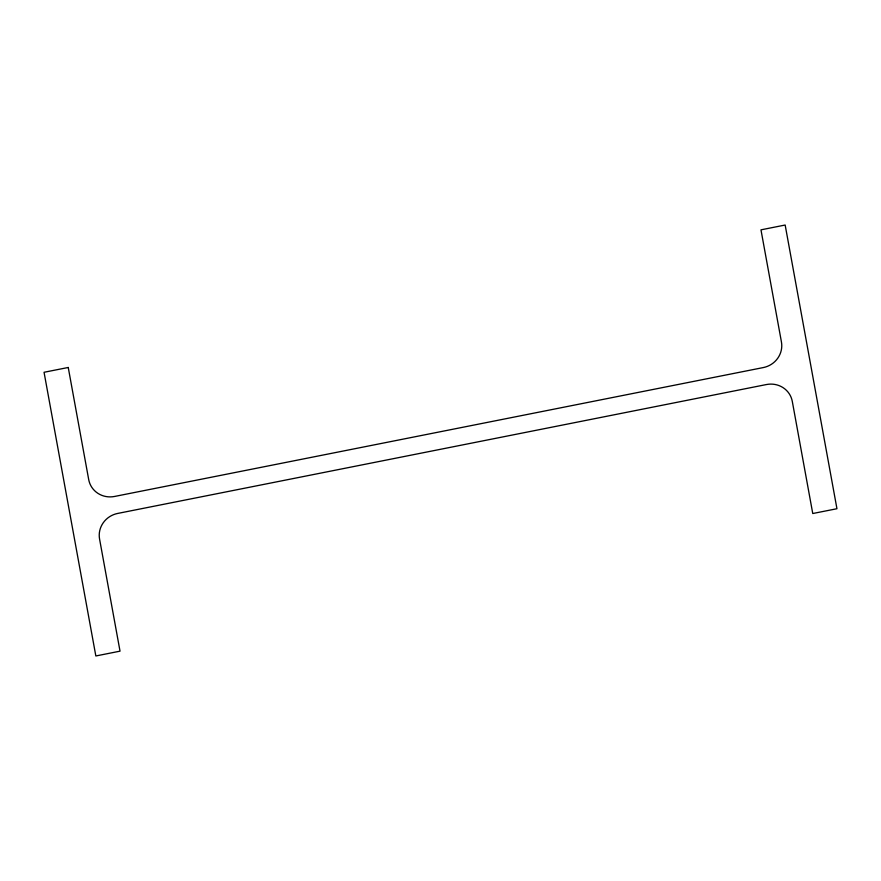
<?xml version="1.0" encoding="UTF-8"?>
<svg xmlns="http://www.w3.org/2000/svg" width="881" height="881" viewBox="0 0 881 881"><rect width="100%" height="100%" fill="white"/><g stroke="black" fill="none" stroke-linecap="round" stroke-linejoin="round"><path stroke-width="1.32" d="M68.244 367.476L44.05 372.278L95.842 655.971L120.025 651.158L99.564 539.029A22.454 21.54 -21.8 0 1 117.68 513.436L766.426 384.545A22.454 21.54 -21.8 0 1 792.294 401.395L812.756 513.524L836.95 508.722L785.158 225.029L760.975 229.842L781.436 341.971A22.454 21.54 -21.8 0 1 763.32 367.564L114.574 496.455A22.454 21.54 -21.8 0 1 88.706 479.605L68.244 367.476"/></g></svg>
